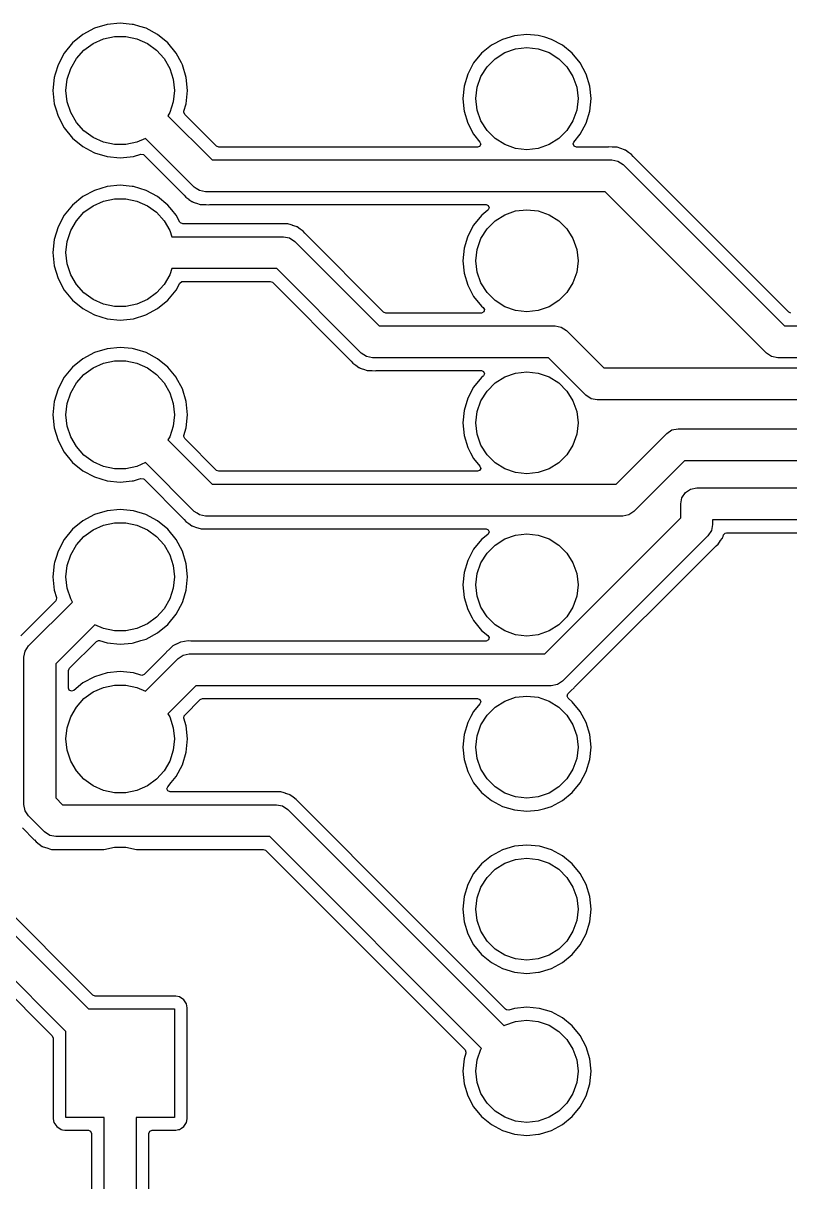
# Model space of a CAD drawing. Extents: x -3.95 to 1.03, y -1.83 to 1.03.
# Drawn here: x -3.066 to -2.593, y -0.468 to 0.247 of the extents above; entities that cross this region are included whole.
import ezdxf

# ---------------------------------------------------------------- set-up
doc = ezdxf.new("R2010")
doc.units = 0
doc.header["$MEASUREMENT"] = 0
doc.layers.add('BLACK', color=7, linetype='CONTINUOUS')

msp = doc.modelspace()

# ---------------------------------------------------------------- linework, layer by layer
at = {"layer": 'BLACK', "linetype": 'CONTINUOUS'}
for p, q in [((-3.02161, 0.2434), (-3.0288, 0.23955)), ((-3.01382, 0.24576), (-3.02161, 0.2434)), ((-3.00571, 0.24656), (-3.01382, 0.24576)), ((-2.99833, 0.24583), (-3.00571, 0.24656)), ((-2.9976, 0.24576), (-2.99833, 0.24583)), ((-2.9937, 0.24458), (-2.9976, 0.24576)), ((-2.9898, 0.2434), (-2.9937, 0.24458)), ((-2.98262, 0.23955), (-2.9898, 0.2434)), ((-3.0288, 0.23955), (-3.03509, 0.23439)), ((-3.02244, 0.23398), (-3.01605, 0.23683)), ((-3.01605, 0.23683), (-3.00921, 0.23828)), ((-3.00921, 0.23828), (-3.00221, 0.23828)), ((-3.00221, 0.23828), (-2.99537, 0.23683)), ((-2.99537, 0.23683), (-2.98898, 0.23398)), ((-2.97632, 0.23439), (-2.98262, 0.23955)), ((-2.76987, 0.23657), (-2.77671, 0.23291)), ((-2.76245, 0.23882), (-2.76987, 0.23657)), ((-2.75472, 0.23958), (-2.76245, 0.23882)), ((-2.74776, 0.23889), (-2.75472, 0.23958)), ((-2.747, 0.23882), (-2.74776, 0.23889)), ((-2.74377, 0.23784), (-2.747, 0.23882)), ((-2.73958, 0.23657), (-2.74377, 0.23784)), ((-2.73273, 0.23291), (-2.73958, 0.23657)), ((-2.73958, 0.23657), (-2.73958, 0.23657)), ((-3.03509, 0.23439), (-3.04026, 0.22809)), ((-3.03278, 0.22467), (-3.0281, 0.22987)), ((-3.0281, 0.22987), (-3.02244, 0.23398)), ((-2.98898, 0.23398), (-2.98332, 0.22987)), ((-2.98332, 0.22987), (-2.97864, 0.22467)), ((-2.97115, 0.22809), (-2.97632, 0.23439)), ((-2.77671, 0.23291), (-2.78271, 0.22799)), ((-2.76839, 0.22838), (-2.76173, 0.23071)), ((-2.76173, 0.23071), (-2.75472, 0.2315)), ((-2.75472, 0.2315), (-2.74772, 0.23071)), ((-2.74772, 0.23071), (-2.74106, 0.22838)), ((-2.72674, 0.22799), (-2.73273, 0.23291)), ((-3.04026, 0.22809), (-3.0441, 0.2209)), ((-3.03628, 0.21861), (-3.03278, 0.22467)), ((-2.97864, 0.22467), (-2.97514, 0.21861)), ((-2.96789, 0.22199), (-2.97115, 0.22809)), ((-2.96731, 0.2209), (-2.96789, 0.22199)), ((-2.78763, 0.22199), (-2.79129, 0.21515)), ((-2.78271, 0.22799), (-2.78763, 0.22199)), ((-2.77935, 0.21964), (-2.77436, 0.22462)), ((-2.77436, 0.22462), (-2.76839, 0.22838)), ((-2.74106, 0.22838), (-2.73509, 0.22462)), ((-2.73509, 0.22462), (-2.7301, 0.21964)), ((-2.72181, 0.22199), (-2.72674, 0.22799)), ((-2.71816, 0.21515), (-2.72181, 0.22199)), ((-3.04585, 0.21515), (-3.04647, 0.21311)), ((-3.0441, 0.2209), (-3.04585, 0.21515)), ((-3.03844, 0.21196), (-3.03628, 0.21861)), ((-2.97514, 0.21861), (-2.97298, 0.21196)), ((-2.96495, 0.21311), (-2.96731, 0.2209)), ((-2.79129, 0.21515), (-2.79354, 0.20772)), ((-2.7831, 0.21367), (-2.77935, 0.21964)), ((-2.7301, 0.21964), (-2.72635, 0.21367)), ((-2.7159, 0.20772), (-2.71816, 0.21515)), ((-3.04647, 0.21311), (-3.04727, 0.205)), ((-3.03917, 0.205), (-3.03844, 0.21196)), ((-2.97298, 0.21196), (-2.97224, 0.205)), ((-2.96415, 0.205), (-2.96495, 0.21311)), ((-2.79354, 0.20772), (-2.7943, 0.2)), ((-2.78543, 0.20701), (-2.7831, 0.21367)), ((-2.72635, 0.21367), (-2.72402, 0.20701)), ((-2.71514, 0.2), (-2.7159, 0.20772)), ((-3.04727, 0.205), (-3.04647, 0.19689)), ((-3.03844, 0.19804), (-3.03917, 0.205)), ((-2.97224, 0.205), (-2.97298, 0.19804)), ((-2.96495, 0.19689), (-2.96415, 0.205)), ((-2.78622, 0.2), (-2.78543, 0.20701)), ((-2.72402, 0.20701), (-2.72323, 0.2)), ((-3.04647, 0.19689), (-3.04548, 0.19362)), ((-3.04548, 0.19362), (-3.0441, 0.1891)), ((-3.03628, 0.19139), (-3.03844, 0.19804)), ((-2.97298, 0.19804), (-2.97514, 0.19139)), ((-2.96637, 0.19219), (-2.96495, 0.19689)), ((-2.7943, 0.2), (-2.79368, 0.19366)), ((-2.79368, 0.19366), (-2.79354, 0.19228)), ((-2.78543, 0.19299), (-2.78622, 0.2)), ((-2.7831, 0.18633), (-2.78543, 0.19299)), ((-2.72402, 0.19299), (-2.72635, 0.18633)), ((-2.72323, 0.2), (-2.72402, 0.19299)), ((-2.7159, 0.19228), (-2.71514, 0.2)), ((-3.0441, 0.1891), (-3.04026, 0.18191)), ((-3.03278, 0.18533), (-3.03628, 0.19139)), ((-2.97514, 0.19139), (-2.97625, 0.18946)), ((-2.97625, 0.18946), (-2.94899, 0.1622)), ((-2.96646, 0.19163), (-2.96637, 0.19219)), ((-2.96589, 0.19027), (-2.96646, 0.19163)), ((-2.94629, 0.17066), (-2.96589, 0.19027)), ((-2.79354, 0.19228), (-2.79129, 0.18485)), ((-2.77935, 0.18036), (-2.7831, 0.18633)), ((-2.72635, 0.18633), (-2.7301, 0.18036)), ((-2.71816, 0.18485), (-2.7159, 0.19228)), ((-3.04026, 0.18191), (-3.03509, 0.17561)), ((-3.0281, 0.18013), (-3.03278, 0.18533)), ((-3.02244, 0.17602), (-3.0281, 0.18013)), ((-2.79129, 0.18485), (-2.78763, 0.17801)), ((-2.77436, 0.17538), (-2.77935, 0.18036)), ((-2.7301, 0.18036), (-2.73509, 0.17538)), ((-2.72181, 0.17801), (-2.71816, 0.18485)), ((-3.03509, 0.17561), (-3.0288, 0.17045)), ((-3.01605, 0.17317), (-3.02244, 0.17602)), ((-3.00921, 0.17172), (-3.01605, 0.17317)), ((-3.00221, 0.17172), (-3.00921, 0.17172)), ((-2.99537, 0.17317), (-3.00221, 0.17172)), ((-2.99013, 0.1755), (-2.99537, 0.17317)), ((-2.96003, 0.1454), (-2.99013, 0.1755)), ((-2.78763, 0.17801), (-2.78373, 0.17325)), ((-2.7833, 0.17184), (-2.784, 0.17054)), ((-2.78373, 0.17325), (-2.7833, 0.17184)), ((-2.76839, 0.17162), (-2.77436, 0.17538)), ((-2.76173, 0.16929), (-2.76839, 0.17162)), ((-2.74106, 0.17162), (-2.74772, 0.16929)), ((-2.73509, 0.17538), (-2.74106, 0.17162)), ((-2.72616, 0.17203), (-2.72572, 0.17325)), ((-2.72559, 0.17066), (-2.72616, 0.17203)), ((-2.72572, 0.17325), (-2.72181, 0.17801)), ((-3.0288, 0.17045), (-3.02203, 0.16683)), ((-3.02203, 0.16683), (-3.02161, 0.16661)), ((-3.02161, 0.16661), (-3.01382, 0.16424)), ((-2.9976, 0.16424), (-2.9929, 0.16567)), ((-2.9929, 0.16567), (-2.99143, 0.16552)), ((-2.99143, 0.16552), (-2.99098, 0.16518)), ((-2.99098, 0.16518), (-2.96639, 0.1406)), ((-2.94493, 0.1701), (-2.94629, 0.17066)), ((-2.78522, 0.1701), (-2.94493, 0.1701)), ((-2.784, 0.17054), (-2.78522, 0.1701)), ((-2.75472, 0.1685), (-2.76173, 0.16929)), ((-2.74772, 0.16929), (-2.75472, 0.1685)), ((-2.72423, 0.1701), (-2.72559, 0.17066)), ((-2.70495, 0.1701), (-2.72423, 0.1701)), ((-2.70445, 0.17016), (-2.70495, 0.1701)), ((-2.70437, 0.17019), (-2.70445, 0.17016)), ((-2.70207, 0.1701), (-2.70437, 0.17019)), ((-2.70199, 0.1701), (-2.70207, 0.1701)), ((-2.69969, 0.1701), (-2.70199, 0.1701)), ((-2.69961, 0.17007), (-2.69969, 0.1701)), ((-2.69969, 0.1701), (-2.69969, 0.1701)), ((-2.69911, 0.16999), (-2.69961, 0.17007)), ((-2.69903, 0.16999), (-2.69911, 0.16999)), ((-2.69685, 0.16922), (-2.69903, 0.16999)), ((-2.69903, 0.16999), (-2.69903, 0.16999)), ((-2.69678, 0.1692), (-2.69685, 0.16922)), ((-2.69458, 0.16852), (-2.69678, 0.1692)), ((-2.69451, 0.16848), (-2.69458, 0.16852)), ((-2.69406, 0.16825), (-2.69451, 0.16848)), ((-2.69398, 0.16822), (-2.69406, 0.16825)), ((-2.69213, 0.16685), (-2.69398, 0.16822)), ((-2.69207, 0.16681), (-2.69213, 0.16685)), ((-2.69088, 0.166), (-2.69207, 0.16681)), ((-2.69018, 0.16552), (-2.69088, 0.166)), ((-2.69016, 0.16551), (-2.69018, 0.16552)), ((-2.68918, 0.16428), (-2.69016, 0.16551)), ((-3.01382, 0.16424), (-3.00571, 0.16344)), ((-3.00571, 0.16344), (-2.9976, 0.16424)), ((-2.94899, 0.1622), (-2.70236, 0.1622)), ((-2.70236, 0.1622), (-2.6986, 0.16146)), ((-2.6986, 0.16146), (-2.6954, 0.15932)), ((-2.6954, 0.15932), (-2.59592, 0.05984)), ((-2.68904, 0.16412), (-2.68918, 0.16428)), ((-2.62492, 0.1), (-2.68904, 0.16412)), ((-3.02161, 0.14339), (-3.0288, 0.13956)), ((-3.01382, 0.14576), (-3.02161, 0.14339)), ((-3.00571, 0.14656), (-3.01382, 0.14576)), ((-2.99833, 0.14583), (-3.00571, 0.14656)), ((-2.9976, 0.14576), (-2.99833, 0.14583)), ((-2.9937, 0.14458), (-2.9976, 0.14576)), ((-2.9898, 0.14339), (-2.9937, 0.14458)), ((-2.98262, 0.13956), (-2.9898, 0.14339)), ((-2.9588, 0.14458), (-2.96003, 0.1454)), ((-2.96003, 0.1454), (-2.96003, 0.1454)), ((-2.95684, 0.14327), (-2.9588, 0.14458)), ((-2.95307, 0.14252), (-2.95684, 0.14327)), ((-3.0288, 0.13956), (-3.03509, 0.13439)), ((-3.02244, 0.13398), (-3.01605, 0.13683)), ((-3.01605, 0.13683), (-3.00921, 0.13828)), ((-3.00921, 0.13828), (-3.00221, 0.13828)), ((-3.00221, 0.13828), (-2.99537, 0.13683)), ((-2.99537, 0.13683), (-2.98898, 0.13398)), ((-2.97632, 0.13439), (-2.98262, 0.13956)), ((-2.96639, 0.1406), (-2.96625, 0.14044)), ((-2.96625, 0.14044), (-2.96527, 0.13921)), ((-2.96527, 0.13921), (-2.96336, 0.13791)), ((-2.96336, 0.13791), (-2.96331, 0.13787)), ((-2.96331, 0.13787), (-2.96145, 0.1365)), ((-2.96145, 0.1365), (-2.96137, 0.13648)), ((-2.96137, 0.13648), (-2.96092, 0.13625)), ((-2.96092, 0.13625), (-2.96085, 0.1362)), ((-2.96085, 0.1362), (-2.95865, 0.13552)), ((-2.70644, 0.14252), (-2.95307, 0.14252)), ((-2.95307, 0.14252), (-2.95307, 0.14252)), ((-2.60696, 0.04304), (-2.70644, 0.14252)), ((-3.03509, 0.13439), (-3.04026, 0.12809)), ((-3.03278, 0.12467), (-3.0281, 0.12987)), ((-3.0281, 0.12987), (-3.02244, 0.13398)), ((-2.98898, 0.13398), (-2.98332, 0.12987)), ((-2.98332, 0.12987), (-2.97864, 0.12467)), ((-2.97382, 0.13133), (-2.97632, 0.13439)), ((-2.97115, 0.12809), (-2.97382, 0.13133)), ((-2.95865, 0.13552), (-2.95858, 0.1355)), ((-2.95858, 0.1355), (-2.95641, 0.13474)), ((-2.95641, 0.13474), (-2.95632, 0.13473)), ((-2.95632, 0.13473), (-2.95582, 0.13465)), ((-2.95582, 0.13465), (-2.95574, 0.13463)), ((-2.95574, 0.13463), (-2.95574, 0.13463)), ((-2.95574, 0.13463), (-2.95344, 0.13463)), ((-2.95344, 0.13463), (-2.95337, 0.13462)), ((-2.95337, 0.13462), (-2.95264, 0.1346)), ((-2.95264, 0.1346), (-2.95106, 0.13454)), ((-2.95106, 0.13454), (-2.95098, 0.13456)), ((-2.95106, 0.13454), (-2.95106, 0.13454)), ((-2.95098, 0.13456), (-2.95048, 0.13463)), ((-2.95048, 0.13463), (-2.78001, 0.13463)), ((-2.77879, 0.13121), (-2.78259, 0.12809)), ((-2.78001, 0.13463), (-2.77865, 0.13406)), ((-2.77865, 0.13133), (-2.77879, 0.13121)), ((-2.77865, 0.13406), (-2.77809, 0.1327)), ((-2.77809, 0.1327), (-2.77865, 0.13133)), ((-2.76839, 0.12838), (-2.76173, 0.13071)), ((-2.76173, 0.13071), (-2.75472, 0.1315)), ((-2.75472, 0.1315), (-2.74772, 0.13071)), ((-2.74772, 0.13071), (-2.74106, 0.12838)), ((-3.04026, 0.12809), (-3.0441, 0.1209)), ((-3.03628, 0.11861), (-3.03278, 0.12467)), ((-2.97864, 0.12467), (-2.97514, 0.11861)), ((-2.96884, 0.12376), (-2.97115, 0.12809)), ((-2.9685, 0.1233), (-2.96884, 0.12376)), ((-2.96714, 0.12274), (-2.9685, 0.1233)), ((-2.90759, 0.12274), (-2.96714, 0.12274)), ((-2.90709, 0.1228), (-2.90759, 0.12274)), ((-2.90701, 0.12282), (-2.90709, 0.1228)), ((-2.9047, 0.12274), (-2.90701, 0.12282)), ((-2.90463, 0.12274), (-2.9047, 0.12274)), ((-2.90233, 0.12274), (-2.90463, 0.12274)), ((-2.90225, 0.12271), (-2.90233, 0.12274)), ((-2.90233, 0.12274), (-2.90233, 0.12274)), ((-2.90175, 0.12263), (-2.90225, 0.12271)), ((-2.90167, 0.12262), (-2.90175, 0.12263)), ((-2.89949, 0.12186), (-2.90167, 0.12262)), ((-2.90167, 0.12262), (-2.90167, 0.12262)), ((-2.89942, 0.12184), (-2.89949, 0.12186)), ((-2.89722, 0.12116), (-2.89942, 0.12184)), ((-2.78763, 0.12199), (-2.79129, 0.11515)), ((-2.78271, 0.12799), (-2.78763, 0.12199)), ((-2.78259, 0.12809), (-2.78271, 0.12799)), ((-2.77935, 0.11964), (-2.77436, 0.12462)), ((-2.77436, 0.12462), (-2.76839, 0.12838)), ((-2.74106, 0.12838), (-2.73509, 0.12462)), ((-2.73509, 0.12462), (-2.7301, 0.11964)), ((-3.0441, 0.1209), (-3.04647, 0.11311)), ((-3.03844, 0.11196), (-3.03628, 0.11861)), ((-2.97514, 0.11861), (-2.97391, 0.11484)), ((-2.97391, 0.11484), (-2.905, 0.11484)), ((-2.905, 0.11484), (-2.90123, 0.11409)), ((-2.89715, 0.12111), (-2.89722, 0.12116)), ((-2.8967, 0.12089), (-2.89715, 0.12111)), ((-2.89662, 0.12086), (-2.8967, 0.12089)), ((-2.89476, 0.11949), (-2.89662, 0.12086)), ((-2.89471, 0.11945), (-2.89476, 0.11949)), ((-2.8928, 0.11815), (-2.89471, 0.11945)), ((-2.89182, 0.11692), (-2.8928, 0.11815)), ((-2.89168, 0.11676), (-2.89182, 0.11692)), ((-2.84322, 0.0683), (-2.89168, 0.11676)), ((-2.79149, 0.1145), (-2.79354, 0.10772)), ((-2.79129, 0.11515), (-2.79149, 0.1145)), ((-2.7831, 0.11367), (-2.77935, 0.11964)), ((-2.7301, 0.11964), (-2.72635, 0.11367)), ((-3.04647, 0.11311), (-3.04727, 0.105)), ((-3.03917, 0.105), (-3.03844, 0.11196)), ((-2.90123, 0.11409), (-2.89804, 0.11196)), ((-2.89804, 0.11196), (-2.84592, 0.05984)), ((-2.79354, 0.10772), (-2.7943, 0.1)), ((-2.78543, 0.10701), (-2.7831, 0.11367)), ((-2.72635, 0.11367), (-2.72402, 0.10701)), ((-3.04727, 0.105), (-3.04647, 0.09689)), ((-3.03844, 0.09804), (-3.03917, 0.105)), ((-2.78622, 0.1), (-2.78543, 0.10701)), ((-2.72402, 0.10701), (-2.72323, 0.1)), ((-3.04647, 0.09689), (-3.0441, 0.0891)), ((-3.03628, 0.09139), (-3.03844, 0.09804)), ((-2.97391, 0.09516), (-2.97514, 0.09139)), ((-2.90908, 0.09516), (-2.97391, 0.09516)), ((-2.85696, 0.04304), (-2.90908, 0.09516)), ((-2.7943, 0.1), (-2.79354, 0.09228)), ((-2.78543, 0.09299), (-2.78622, 0.1)), ((-2.7831, 0.08633), (-2.78543, 0.09299)), ((-2.72402, 0.09299), (-2.72635, 0.08633)), ((-2.72323, 0.1), (-2.72402, 0.09299)), ((-2.59322, 0.0683), (-2.62492, 0.1)), ((-3.0441, 0.0891), (-3.04026, 0.08191)), ((-3.03278, 0.08533), (-3.03628, 0.09139)), ((-2.97514, 0.09139), (-2.97864, 0.08533)), ((-2.97115, 0.08191), (-2.96884, 0.08624)), ((-2.96884, 0.08624), (-2.9677, 0.08718)), ((-2.9677, 0.08718), (-2.96714, 0.08726)), ((-2.96714, 0.08726), (-2.91315, 0.08726)), ((-2.91315, 0.08726), (-2.91178, 0.0867)), ((-2.91178, 0.0867), (-2.86332, 0.03824)), ((-2.79354, 0.09228), (-2.79129, 0.08485)), ((-2.77935, 0.08036), (-2.7831, 0.08633)), ((-2.72635, 0.08633), (-2.7301, 0.08036)), ((-3.04026, 0.08191), (-3.03509, 0.07561)), ((-3.0281, 0.08013), (-3.03278, 0.08533)), ((-3.02244, 0.07602), (-3.0281, 0.08013)), ((-2.98332, 0.08013), (-2.98898, 0.07602)), ((-2.97864, 0.08533), (-2.98332, 0.08013)), ((-2.97632, 0.07561), (-2.97115, 0.08191)), ((-2.79129, 0.08485), (-2.78763, 0.07801)), ((-2.77436, 0.07538), (-2.77935, 0.08036)), ((-2.7301, 0.08036), (-2.73509, 0.07538)), ((-3.03509, 0.07561), (-3.0288, 0.07045)), ((-3.01605, 0.07317), (-3.02244, 0.07602)), ((-3.00921, 0.07172), (-3.01605, 0.07317)), ((-3.00221, 0.07172), (-3.00921, 0.07172)), ((-2.99537, 0.07317), (-3.00221, 0.07172)), ((-2.98898, 0.07602), (-2.99537, 0.07317)), ((-2.98262, 0.07045), (-2.97632, 0.07561)), ((-2.78763, 0.07801), (-2.78271, 0.07201)), ((-2.78271, 0.07201), (-2.78167, 0.07116)), ((-2.76839, 0.07162), (-2.77436, 0.07538)), ((-2.76173, 0.06929), (-2.76839, 0.07162)), ((-2.74106, 0.07162), (-2.74772, 0.06929)), ((-2.73509, 0.07538), (-2.74106, 0.07162)), ((-3.0288, 0.07045), (-3.02209, 0.06686)), ((-3.02209, 0.06686), (-3.02161, 0.0666)), ((-3.02161, 0.0666), (-3.01382, 0.06424)), ((-2.9976, 0.06424), (-2.98981, 0.0666)), ((-2.98981, 0.0666), (-2.98262, 0.07045)), ((-2.84185, 0.06774), (-2.84322, 0.0683)), ((-2.78289, 0.06774), (-2.84185, 0.06774)), ((-2.7827, 0.06775), (-2.78289, 0.06774)), ((-2.7814, 0.06844), (-2.7827, 0.06775)), ((-2.78167, 0.07116), (-2.78097, 0.06985)), ((-2.78097, 0.06985), (-2.7814, 0.06844)), ((-2.75472, 0.0685), (-2.76173, 0.06929)), ((-2.74772, 0.06929), (-2.75472, 0.0685)), ((-2.59185, 0.06774), (-2.59322, 0.0683)), ((-3.01382, 0.06424), (-3.00571, 0.06344)), ((-3.00571, 0.06344), (-2.9976, 0.06424)), ((-2.84592, 0.05984), (-2.73735, 0.05984)), ((-2.73735, 0.05984), (-2.73359, 0.05909)), ((-2.73359, 0.05909), (-2.73039, 0.05696)), ((-2.59592, 0.05984), (-2.20472, 0.05984)), ((-2.73039, 0.05696), (-2.70729, 0.03386)), ((-3.02161, 0.0434), (-3.0288, 0.03955)), ((-3.01382, 0.04576), (-3.02161, 0.0434)), ((-3.00571, 0.04656), (-3.01382, 0.04576)), ((-2.99833, 0.04583), (-3.00571, 0.04656)), ((-2.9976, 0.04576), (-2.99833, 0.04583)), ((-2.99525, 0.04505), (-2.9976, 0.04576)), ((-2.9898, 0.0434), (-2.99525, 0.04505)), ((-2.98262, 0.03955), (-2.9898, 0.0434)), ((-2.85377, 0.04091), (-2.85696, 0.04304)), ((-2.85696, 0.04304), (-2.85696, 0.04304)), ((-2.60377, 0.04091), (-2.60696, 0.04304)), ((-2.60696, 0.04304), (-2.60696, 0.04304)), ((-3.0288, 0.03955), (-3.03509, 0.03439)), ((-3.02244, 0.03398), (-3.01605, 0.03683)), ((-3.01605, 0.03683), (-3.00921, 0.03828)), ((-3.00921, 0.03828), (-3.00221, 0.03828)), ((-3.00221, 0.03828), (-2.99537, 0.03683)), ((-2.99537, 0.03683), (-2.98898, 0.03398)), ((-2.97632, 0.03439), (-2.98262, 0.03955)), ((-2.86332, 0.03824), (-2.86318, 0.03808)), ((-2.86318, 0.03808), (-2.8622, 0.03685)), ((-2.8622, 0.03685), (-2.86029, 0.03555)), ((-2.85, 0.04016), (-2.85377, 0.04091)), ((-2.74143, 0.04016), (-2.85, 0.04016)), ((-2.71833, 0.01706), (-2.74143, 0.04016)), ((-2.6, 0.04016), (-2.60377, 0.04091)), ((-2.2088, 0.04016), (-2.6, 0.04016)), ((-3.03509, 0.03439), (-3.04026, 0.02809)), ((-3.03278, 0.02467), (-3.0281, 0.02987)), ((-3.0281, 0.02987), (-3.02244, 0.03398)), ((-2.98898, 0.03398), (-2.98332, 0.02987)), ((-2.98332, 0.02987), (-2.97864, 0.02467)), ((-2.97115, 0.02809), (-2.97632, 0.03439)), ((-2.86029, 0.03555), (-2.86024, 0.03551)), ((-2.86024, 0.03551), (-2.85838, 0.03414)), ((-2.85838, 0.03414), (-2.8583, 0.03411)), ((-2.8583, 0.03411), (-2.85785, 0.03389)), ((-2.85785, 0.03389), (-2.85778, 0.03384)), ((-2.85778, 0.03384), (-2.85558, 0.03316)), ((-2.85558, 0.03316), (-2.85551, 0.03314)), ((-2.85551, 0.03314), (-2.85333, 0.03238)), ((-2.85333, 0.03238), (-2.85325, 0.03237)), ((-2.85325, 0.03237), (-2.85275, 0.03229)), ((-2.85275, 0.03229), (-2.85267, 0.03226)), ((-2.85267, 0.03226), (-2.85267, 0.03226)), ((-2.85267, 0.03226), (-2.85037, 0.03226)), ((-2.85037, 0.03226), (-2.8503, 0.03226)), ((-2.8503, 0.03226), (-2.84799, 0.03218)), ((-2.84799, 0.03218), (-2.84791, 0.0322)), ((-2.84791, 0.0322), (-2.84741, 0.03226)), ((-2.84741, 0.03226), (-2.78289, 0.03226)), ((-2.78289, 0.03226), (-2.78153, 0.0317)), ((-2.78167, 0.02884), (-2.78259, 0.02809)), ((-2.78153, 0.02897), (-2.78167, 0.02884)), ((-2.78153, 0.0317), (-2.78096, 0.03033)), ((-2.78096, 0.03033), (-2.78153, 0.02897)), ((-2.76839, 0.02838), (-2.76173, 0.03071)), ((-2.76173, 0.03071), (-2.75472, 0.0315)), ((-2.75472, 0.0315), (-2.74772, 0.03071)), ((-2.74772, 0.03071), (-2.74106, 0.02838)), ((-2.70729, 0.03386), (-2.275, 0.03386)), ((-3.04026, 0.02809), (-3.0441, 0.0209)), ((-3.03628, 0.01861), (-3.03278, 0.02467)), ((-2.97864, 0.02467), (-2.97514, 0.01861)), ((-2.9711, 0.02799), (-2.97115, 0.02809)), ((-2.96731, 0.0209), (-2.9711, 0.02799)), ((-2.78763, 0.02199), (-2.79129, 0.01515)), ((-2.78271, 0.02799), (-2.78763, 0.02199)), ((-2.78259, 0.02809), (-2.78271, 0.02799)), ((-2.77935, 0.01964), (-2.77436, 0.02462)), ((-2.77436, 0.02462), (-2.76839, 0.02838)), ((-2.74106, 0.02838), (-2.73509, 0.02462)), ((-2.73509, 0.02462), (-2.7301, 0.01964)), ((-3.0441, 0.0209), (-3.04647, 0.01311)), ((-3.03844, 0.01196), (-3.03628, 0.01861)), ((-2.97514, 0.01861), (-2.97298, 0.01196)), ((-2.96495, 0.01311), (-2.96731, 0.0209)), ((-2.79129, 0.01515), (-2.79354, 0.00772)), ((-2.7831, 0.01367), (-2.77935, 0.01964)), ((-2.7301, 0.01964), (-2.72635, 0.01367)), ((-2.71514, 0.01492), (-2.71833, 0.01706)), ((-2.71137, 0.01417), (-2.71514, 0.01492)), ((-3.04647, 0.01311), (-3.04727, 0.005)), ((-3.03917, 0.005), (-3.03844, 0.01196)), ((-2.97298, 0.01196), (-2.97224, 0.005)), ((-2.96415, 0.005), (-2.96495, 0.01311)), ((-2.79354, 0.00772), (-2.7943, 0)), ((-2.78543, 0.00701), (-2.7831, 0.01367)), ((-2.72635, 0.01367), (-2.72402, 0.00701)), ((-2.27908, 0.01417), (-2.71137, 0.01417)), ((-3.04727, 0.005), (-3.04647, -0.00311)), ((-3.03844, -0.00196), (-3.03917, 0.005)), ((-2.97224, 0.005), (-2.97298, -0.00196)), ((-2.96495, -0.00311), (-2.96415, 0.005)), ((-2.7943, 0), (-2.79354, -0.00772)), ((-2.78622, 0), (-2.78543, 0.00701)), ((-2.78543, -0.00701), (-2.78622, 0)), ((-2.72402, 0.00701), (-2.72323, 0)), ((-2.72323, 0), (-2.72402, -0.00701)), ((-3.04647, -0.00311), (-3.0441, -0.0109)), ((-3.03628, -0.00861), (-3.03844, -0.00196)), ((-2.97298, -0.00196), (-2.97514, -0.00861)), ((-2.96637, -0.00781), (-2.96495, -0.00311)), ((-2.7831, -0.01367), (-2.78543, -0.00701)), ((-2.72402, -0.00701), (-2.72635, -0.01367)), ((-2.69975, -0.0378), (-2.66848, -0.00652)), ((-2.66848, -0.00652), (-2.66528, -0.00439)), ((-2.66528, -0.00439), (-2.66152, -0.00364)), ((-2.66152, -0.00364), (-2.34124, -0.00364)), ((-3.0441, -0.0109), (-3.04026, -0.01809)), ((-3.03278, -0.01467), (-3.03628, -0.00861)), ((-2.97514, -0.00861), (-2.97625, -0.01054)), ((-2.97625, -0.01054), (-2.94899, -0.0378)), ((-2.96646, -0.00837), (-2.96637, -0.00781)), ((-2.96589, -0.00973), (-2.96646, -0.00837)), ((-2.94629, -0.02934), (-2.96589, -0.00973)), ((-2.79354, -0.00772), (-2.79129, -0.01515)), ((-2.77935, -0.01964), (-2.7831, -0.01367)), ((-2.72635, -0.01367), (-2.7301, -0.01964)), ((-3.04026, -0.01809), (-3.03509, -0.02439)), ((-3.0281, -0.01987), (-3.03278, -0.01467)), ((-3.02244, -0.02398), (-3.0281, -0.01987)), ((-2.79129, -0.01515), (-2.78951, -0.01848)), ((-2.78951, -0.01848), (-2.78763, -0.02199)), ((-2.77436, -0.02462), (-2.77935, -0.01964)), ((-2.7301, -0.01964), (-2.73509, -0.02462)), ((-3.03509, -0.02439), (-3.0288, -0.02955)), ((-3.01605, -0.02683), (-3.02244, -0.02398)), ((-3.00921, -0.02828), (-3.01605, -0.02683)), ((-3.00221, -0.02828), (-3.00921, -0.02828)), ((-2.99537, -0.02683), (-3.00221, -0.02828)), ((-2.99013, -0.0245), (-2.99537, -0.02683)), ((-2.96003, -0.0546), (-2.99013, -0.0245)), ((-2.78763, -0.02199), (-2.78373, -0.02675)), ((-2.7833, -0.02816), (-2.784, -0.02946)), ((-2.78373, -0.02675), (-2.7833, -0.02816)), ((-2.76839, -0.02838), (-2.77436, -0.02462)), ((-2.76173, -0.03071), (-2.76839, -0.02838)), ((-2.74106, -0.02838), (-2.74772, -0.03071)), ((-2.73509, -0.02462), (-2.74106, -0.02838)), ((-2.65744, -0.02333), (-2.68871, -0.0546)), ((-2.34532, -0.02333), (-2.65744, -0.02333)), ((-3.0288, -0.02955), (-3.02161, -0.0334)), ((-3.02161, -0.0334), (-3.01382, -0.03576)), ((-2.9976, -0.03576), (-2.99449, -0.03482)), ((-2.99449, -0.03482), (-2.9929, -0.03433)), ((-2.9929, -0.03433), (-2.99143, -0.03448)), ((-2.99143, -0.03448), (-2.99098, -0.03482)), ((-2.99098, -0.03482), (-2.96639, -0.0594)), ((-2.94493, -0.0299), (-2.94629, -0.02934)), ((-2.78522, -0.0299), (-2.94493, -0.0299)), ((-2.784, -0.02946), (-2.78522, -0.0299)), ((-2.75472, -0.0315), (-2.76173, -0.03071)), ((-2.74772, -0.03071), (-2.75472, -0.0315)), ((-3.01382, -0.03576), (-3.00571, -0.03656)), ((-3.00571, -0.03656), (-2.99833, -0.03583)), ((-2.99833, -0.03583), (-2.9976, -0.03576)), ((-2.94899, -0.0378), (-2.69975, -0.0378)), ((-2.65696, -0.04304), (-2.65377, -0.04091)), ((-2.65377, -0.04091), (-2.65, -0.04016)), ((-2.65, -0.04016), (-2.35, -0.04016)), ((-2.65984, -0.05), (-2.65909, -0.04623)), ((-2.65984, -0.05857), (-2.65984, -0.05)), ((-2.65909, -0.04623), (-2.65696, -0.04304)), ((-3.02161, -0.05661), (-3.0288, -0.06045)), ((-3.01382, -0.05424), (-3.02161, -0.05661)), ((-3.02161, -0.05661), (-3.02161, -0.05661)), ((-3.02161, -0.05661), (-3.02161, -0.05661)), ((-3.00571, -0.05344), (-3.01382, -0.05424)), ((-2.9976, -0.05424), (-3.00571, -0.05344)), ((-2.98981, -0.05661), (-2.9976, -0.05424)), ((-2.98262, -0.06045), (-2.98981, -0.05661)), ((-2.95829, -0.05576), (-2.96003, -0.0546)), ((-2.96003, -0.0546), (-2.96003, -0.0546)), ((-2.95684, -0.05673), (-2.95829, -0.05576)), ((-2.95307, -0.05748), (-2.95684, -0.05673)), ((-2.6919, -0.05673), (-2.69567, -0.05748)), ((-2.68871, -0.0546), (-2.6919, -0.05673)), ((-3.0288, -0.06045), (-3.03509, -0.06561)), ((-3.02244, -0.06602), (-3.01605, -0.06317)), ((-3.01605, -0.06317), (-3.00921, -0.06172)), ((-3.00921, -0.06172), (-3.00221, -0.06172)), ((-3.00221, -0.06172), (-2.99537, -0.06317)), ((-2.99537, -0.06317), (-2.98898, -0.06602)), ((-2.97632, -0.06561), (-2.98262, -0.06045)), ((-2.96639, -0.0594), (-2.96625, -0.05956)), ((-2.96625, -0.05956), (-2.96527, -0.06079)), ((-2.96527, -0.06079), (-2.96336, -0.06209)), ((-2.96336, -0.06209), (-2.96331, -0.06213)), ((-2.96331, -0.06213), (-2.96145, -0.0635)), ((-2.96145, -0.0635), (-2.96137, -0.06352)), ((-2.96137, -0.06352), (-2.96092, -0.06375)), ((-2.96092, -0.06375), (-2.96085, -0.0638)), ((-2.96085, -0.0638), (-2.95865, -0.06448)), ((-2.69567, -0.05748), (-2.95307, -0.05748)), ((-2.95307, -0.05748), (-2.95307, -0.05748)), ((-2.74379, -0.14252), (-2.65984, -0.05857)), ((-2.64016, -0.06265), (-2.64091, -0.06641)), ((-2.35408, -0.05984), (-2.64016, -0.05984)), ((-2.64016, -0.05984), (-2.64016, -0.06265)), ((-3.03509, -0.06561), (-3.04026, -0.07191)), ((-3.03278, -0.07533), (-3.0281, -0.07013)), ((-3.0281, -0.07013), (-3.02244, -0.06602)), ((-2.98898, -0.06602), (-2.98332, -0.07013)), ((-2.98332, -0.07013), (-2.97864, -0.07533)), ((-2.97115, -0.07191), (-2.97632, -0.06561)), ((-2.95865, -0.06448), (-2.95858, -0.0645)), ((-2.95858, -0.0645), (-2.95641, -0.06526)), ((-2.95641, -0.06526), (-2.95632, -0.06526)), ((-2.95632, -0.06526), (-2.95582, -0.06535)), ((-2.95582, -0.06535), (-2.95574, -0.06537)), ((-2.95574, -0.06537), (-2.95344, -0.06537)), ((-2.95344, -0.06537), (-2.95337, -0.06538)), ((-2.95337, -0.06538), (-2.95106, -0.06546)), ((-2.95106, -0.06546), (-2.95098, -0.06544)), ((-2.95098, -0.06544), (-2.95048, -0.06537)), ((-2.95048, -0.06537), (-2.78001, -0.06537)), ((-2.77879, -0.06879), (-2.78271, -0.07201)), ((-2.78001, -0.06537), (-2.77865, -0.06594)), ((-2.77865, -0.06867), (-2.77879, -0.06879)), ((-2.77865, -0.06594), (-2.77809, -0.0673)), ((-2.77809, -0.0673), (-2.77865, -0.06867)), ((-2.76839, -0.07162), (-2.76173, -0.06929)), ((-2.76173, -0.06929), (-2.75472, -0.0685)), ((-2.75472, -0.0685), (-2.74772, -0.06929)), ((-2.74772, -0.06929), (-2.74106, -0.07162)), ((-2.64304, -0.06961), (-2.73276, -0.15932)), ((-2.64091, -0.06641), (-2.64304, -0.06961)), ((-2.64304, -0.06961), (-2.64304, -0.06961)), ((-2.63551, -0.07288), (-2.63414, -0.07103)), ((-2.63414, -0.07103), (-2.63411, -0.07095)), ((-2.63411, -0.07095), (-2.63389, -0.0705)), ((-2.63389, -0.0705), (-2.63384, -0.07043)), ((-2.63384, -0.07043), (-2.63375, -0.07015)), ((-2.63375, -0.07015), (-2.63343, -0.0691)), ((-2.63343, -0.0691), (-2.63249, -0.06796)), ((-2.63249, -0.06796), (-2.63159, -0.06774)), ((-2.63159, -0.06774), (-2.35815, -0.06774)), ((-3.04026, -0.07191), (-3.0441, -0.0791)), ((-3.03628, -0.08139), (-3.03278, -0.07533)), ((-2.97864, -0.07533), (-2.97514, -0.08139)), ((-2.96731, -0.0791), (-2.97115, -0.07191)), ((-2.78763, -0.07801), (-2.79129, -0.08485)), ((-2.78271, -0.07201), (-2.78763, -0.07801)), ((-2.78763, -0.07801), (-2.78763, -0.07801)), ((-2.77935, -0.08036), (-2.77436, -0.07538)), ((-2.77436, -0.07538), (-2.76839, -0.07162)), ((-2.74106, -0.07162), (-2.73509, -0.07538)), ((-2.73509, -0.07538), (-2.7301, -0.08036)), ((-2.72534, -0.16307), (-2.63824, -0.07597)), ((-2.63824, -0.07597), (-2.63808, -0.07582)), ((-2.63808, -0.07582), (-2.63685, -0.07485)), ((-2.63685, -0.07485), (-2.63555, -0.07294)), ((-2.63685, -0.07485), (-2.63685, -0.07485)), ((-2.63555, -0.07294), (-2.63551, -0.07288)), ((-3.04529, -0.08299), (-3.04621, -0.08605)), ((-3.0441, -0.0791), (-3.04529, -0.08299)), ((-3.03844, -0.08804), (-3.03628, -0.08139)), ((-2.97514, -0.08139), (-2.97298, -0.08804)), ((-2.96495, -0.08689), (-2.96731, -0.0791)), ((-2.79129, -0.08485), (-2.79354, -0.09228)), ((-2.7831, -0.08633), (-2.77935, -0.08036)), ((-2.7301, -0.08036), (-2.72635, -0.08633)), ((-3.04647, -0.08689), (-3.04727, -0.095)), ((-3.04621, -0.08605), (-3.04647, -0.08689)), ((-3.03917, -0.095), (-3.03844, -0.08804)), ((-2.97298, -0.08804), (-2.97224, -0.095)), ((-2.96415, -0.095), (-2.96495, -0.08689)), ((-2.79354, -0.09228), (-2.7943, -0.1)), ((-2.78543, -0.09299), (-2.7831, -0.08633)), ((-2.72635, -0.08633), (-2.72402, -0.09299)), ((-3.04727, -0.095), (-3.04647, -0.10311)), ((-3.03844, -0.10196), (-3.03917, -0.095)), ((-2.97224, -0.095), (-2.97298, -0.10196)), ((-2.96495, -0.10311), (-2.96415, -0.095)), ((-2.7943, -0.1), (-2.79354, -0.10772)), ((-2.78622, -0.1), (-2.78543, -0.09299)), ((-2.78543, -0.10701), (-2.78622, -0.1)), ((-2.72402, -0.09299), (-2.72323, -0.1)), ((-2.72323, -0.1), (-2.72402, -0.10701)), ((-3.04647, -0.10311), (-3.04504, -0.10781)), ((-3.03628, -0.10861), (-3.03844, -0.10196)), ((-2.97298, -0.10196), (-2.97514, -0.10861)), ((-2.96713, -0.1103), (-2.96495, -0.10311)), ((-2.7831, -0.11367), (-2.78543, -0.10701)), ((-2.72402, -0.10701), (-2.72635, -0.11367)), ((-3.04552, -0.10973), (-3.06708, -0.13128)), ((-3.06227, -0.13765), (-3.03517, -0.11054)), ((-3.04519, -0.10928), (-3.04552, -0.10973)), ((-3.04504, -0.10781), (-3.04519, -0.10928)), ((-3.03517, -0.11054), (-3.03628, -0.10861)), ((-2.97514, -0.10861), (-2.97864, -0.11467)), ((-2.97115, -0.11809), (-2.96731, -0.1109)), ((-2.96731, -0.1109), (-2.96713, -0.1103)), ((-2.79354, -0.10772), (-2.79129, -0.11515)), ((-2.77935, -0.11964), (-2.7831, -0.11367)), ((-2.72635, -0.11367), (-2.7301, -0.11964)), ((-2.98332, -0.11987), (-2.98898, -0.12398)), ((-2.97864, -0.11467), (-2.98332, -0.11987)), ((-2.97632, -0.12439), (-2.97115, -0.11809)), ((-2.79129, -0.11515), (-2.78856, -0.12026)), ((-2.78856, -0.12026), (-2.78763, -0.12199)), ((-2.77436, -0.12462), (-2.77935, -0.11964)), ((-2.7301, -0.11964), (-2.73509, -0.12462)), ((-3.02128, -0.1245), (-3.04547, -0.14868)), ((-3.01605, -0.12683), (-3.02128, -0.1245)), ((-3.00921, -0.12828), (-3.01605, -0.12683)), ((-3.00221, -0.12828), (-3.00921, -0.12828)), ((-2.99537, -0.12683), (-3.00221, -0.12828)), ((-2.98898, -0.12398), (-2.99537, -0.12683)), ((-2.98262, -0.12956), (-2.97632, -0.12439)), ((-2.78763, -0.12199), (-2.78271, -0.12799)), ((-2.78271, -0.12799), (-2.77879, -0.13121)), ((-2.76839, -0.12838), (-2.77436, -0.12462)), ((-2.76173, -0.13071), (-2.76839, -0.12838)), ((-2.74106, -0.12838), (-2.74772, -0.13071)), ((-2.73509, -0.12462), (-2.74106, -0.12838)), ((-3.03701, -0.15139), (-3.02044, -0.13482)), ((-3.02044, -0.13482), (-3.01908, -0.13425)), ((-3.01908, -0.13425), (-3.01852, -0.13433)), ((-3.01852, -0.13433), (-3.01382, -0.13576)), ((-3.01382, -0.13576), (-3.00571, -0.13656)), ((-2.99833, -0.13583), (-2.9976, -0.13576)), ((-2.9976, -0.13576), (-2.99292, -0.13434)), ((-2.99292, -0.13434), (-2.9898, -0.1334)), ((-2.9898, -0.1334), (-2.98262, -0.12956)), ((-2.969, -0.13543), (-2.97103, -0.13651)), ((-2.96891, -0.13542), (-2.969, -0.13543)), ((-2.96843, -0.13526), (-2.96891, -0.13542)), ((-2.96836, -0.13522), (-2.96843, -0.13526)), ((-2.96608, -0.13488), (-2.96836, -0.13522)), ((-2.96601, -0.13487), (-2.96608, -0.13488)), ((-2.96374, -0.13444), (-2.96601, -0.13487)), ((-2.96218, -0.13461), (-2.96374, -0.13444)), ((-2.96197, -0.13463), (-2.96218, -0.13461)), ((-2.78001, -0.13463), (-2.96197, -0.13463)), ((-2.77983, -0.13462), (-2.78001, -0.13463)), ((-2.77852, -0.13392), (-2.77983, -0.13462)), ((-2.77879, -0.13121), (-2.77809, -0.13251)), ((-2.77809, -0.13251), (-2.77852, -0.13392)), ((-2.75472, -0.1315), (-2.76173, -0.13071)), ((-2.74772, -0.13071), (-2.75472, -0.1315)), ((-3.06516, -0.14461), (-3.06441, -0.14084)), ((-3.06441, -0.14084), (-3.06227, -0.13765)), ((-3.06227, -0.13765), (-3.06227, -0.13765)), ((-3.00571, -0.13656), (-2.99833, -0.13583)), ((-2.97744, -0.14165), (-2.99098, -0.15518)), ((-2.97714, -0.14125), (-2.97744, -0.14165)), ((-2.97709, -0.14118), (-2.97714, -0.14125)), ((-2.9754, -0.13961), (-2.97709, -0.14118)), ((-2.97535, -0.13956), (-2.9754, -0.13961)), ((-2.97372, -0.13793), (-2.97535, -0.13956)), ((-2.97365, -0.13789), (-2.97372, -0.13793)), ((-2.97372, -0.13793), (-2.97372, -0.13793)), ((-2.97372, -0.13793), (-2.97372, -0.13793)), ((-2.97324, -0.1376), (-2.97365, -0.13789)), ((-2.97317, -0.13754), (-2.97324, -0.1376)), ((-2.9711, -0.13654), (-2.97317, -0.13754)), ((-2.97103, -0.13651), (-2.9711, -0.13654)), ((-2.96684, -0.14327), (-2.96307, -0.14252)), ((-2.96307, -0.14252), (-2.74379, -0.14252)), ((-3.06516, -0.23547), (-3.06516, -0.14461)), ((-3.04547, -0.14868), (-3.04547, -0.23139)), ((-2.99013, -0.1655), (-2.97003, -0.1454)), ((-2.97003, -0.1454), (-2.96684, -0.14327)), ((-2.97003, -0.1454), (-2.97003, -0.1454)), ((-3.03758, -0.15275), (-3.03701, -0.15139)), ((-3.03758, -0.16357), (-3.03758, -0.15275)), ((-3.02161, -0.1566), (-3.0288, -0.16045)), ((-3.01382, -0.15424), (-3.02161, -0.1566)), ((-3.00571, -0.15344), (-3.01382, -0.15424)), ((-2.9976, -0.15424), (-3.00571, -0.15344)), ((-2.9929, -0.15567), (-2.9976, -0.15424)), ((-2.99234, -0.15575), (-2.9929, -0.15567)), ((-2.99098, -0.15518), (-2.99234, -0.15575)), ((-3.03714, -0.1648), (-3.03758, -0.16357)), ((-3.0288, -0.16045), (-3.03443, -0.16506)), ((-3.02244, -0.16602), (-3.01605, -0.16317)), ((-3.01605, -0.16317), (-3.00921, -0.16172)), ((-3.00921, -0.16172), (-3.00221, -0.16172)), ((-3.00221, -0.16172), (-2.99537, -0.16317)), ((-2.99537, -0.16317), (-2.99013, -0.1655)), ((-2.95899, -0.1622), (-2.97625, -0.17946)), ((-2.73972, -0.1622), (-2.95899, -0.1622)), ((-2.73595, -0.16146), (-2.73972, -0.1622)), ((-2.73276, -0.15932), (-2.73595, -0.16146)), ((-2.72738, -0.16511), (-2.72569, -0.16354)), ((-2.72569, -0.16354), (-2.72565, -0.16347)), ((-2.72565, -0.16347), (-2.72534, -0.16307)), ((-3.03584, -0.16549), (-3.03714, -0.1648)), ((-3.03443, -0.16506), (-3.03584, -0.16549)), ((-3.03278, -0.17533), (-3.0281, -0.17013)), ((-3.0281, -0.17013), (-3.02244, -0.16602)), ((-2.96589, -0.18027), (-2.95629, -0.17066)), ((-2.95629, -0.17066), (-2.95493, -0.1701)), ((-2.95493, -0.1701), (-2.78522, -0.1701)), ((-2.78522, -0.1701), (-2.78386, -0.17066)), ((-2.78386, -0.17066), (-2.78329, -0.17203)), ((-2.76839, -0.17162), (-2.76173, -0.16929)), ((-2.76173, -0.16929), (-2.75472, -0.1685)), ((-2.75472, -0.1685), (-2.74772, -0.16929)), ((-2.74772, -0.16929), (-2.74106, -0.17162)), ((-2.72997, -0.16863), (-2.72954, -0.16722)), ((-2.72927, -0.16993), (-2.72997, -0.16863)), ((-2.72954, -0.16722), (-2.72924, -0.16697)), ((-2.72674, -0.17201), (-2.72927, -0.16993)), ((-2.72924, -0.16697), (-2.72744, -0.16516)), ((-2.72744, -0.16516), (-2.72738, -0.16511)), ((-3.03628, -0.18139), (-3.03278, -0.17533)), ((-2.78763, -0.17801), (-2.78928, -0.18108)), ((-2.78373, -0.17325), (-2.78763, -0.17801)), ((-2.78329, -0.17203), (-2.78373, -0.17325)), ((-2.77935, -0.18036), (-2.77436, -0.17538)), ((-2.77436, -0.17538), (-2.76839, -0.17162)), ((-2.74106, -0.17162), (-2.73509, -0.17538)), ((-2.73509, -0.17538), (-2.7301, -0.18036)), ((-2.72181, -0.17801), (-2.72674, -0.17201)), ((-2.71816, -0.18485), (-2.72181, -0.17801)), ((-3.03844, -0.18804), (-3.03628, -0.18139)), ((-2.97625, -0.17946), (-2.97514, -0.18139)), ((-2.97514, -0.18139), (-2.97298, -0.18804)), ((-2.96637, -0.18219), (-2.96623, -0.18072)), ((-2.96495, -0.18689), (-2.96637, -0.18219)), ((-2.96623, -0.18072), (-2.96589, -0.18027)), ((-2.79129, -0.18485), (-2.79354, -0.19228)), ((-2.78928, -0.18108), (-2.79129, -0.18485)), ((-2.7831, -0.18633), (-2.77935, -0.18036)), ((-2.7301, -0.18036), (-2.72635, -0.18633)), ((-2.7159, -0.19228), (-2.71816, -0.18485)), ((-3.03917, -0.195), (-3.03844, -0.18804)), ((-2.97298, -0.18804), (-2.97224, -0.195)), ((-2.96415, -0.195), (-2.96495, -0.18689)), ((-2.79354, -0.19228), (-2.7943, -0.2)), ((-2.78543, -0.19299), (-2.7831, -0.18633)), ((-2.72635, -0.18633), (-2.72402, -0.19299)), ((-2.71514, -0.2), (-2.7159, -0.19228)), ((-3.03844, -0.20196), (-3.03917, -0.195)), ((-2.97224, -0.195), (-2.97298, -0.20196)), ((-2.96495, -0.20311), (-2.96415, -0.195)), ((-2.7943, -0.2), (-2.79354, -0.20772)), ((-2.78622, -0.2), (-2.78543, -0.19299)), ((-2.78543, -0.20701), (-2.78622, -0.2)), ((-2.72402, -0.19299), (-2.72323, -0.2)), ((-2.72323, -0.2), (-2.72402, -0.20701)), ((-2.7159, -0.20772), (-2.71514, -0.2)), ((-3.03628, -0.20861), (-3.03844, -0.20196)), ((-2.97298, -0.20196), (-2.97514, -0.20861)), ((-2.96731, -0.2109), (-2.96495, -0.20311)), ((-2.7831, -0.21367), (-2.78543, -0.20701)), ((-2.72402, -0.20701), (-2.72635, -0.21367)), ((-3.03278, -0.21467), (-3.03628, -0.20861)), ((-2.97514, -0.20861), (-2.97864, -0.21467)), ((-2.97115, -0.21809), (-2.96731, -0.2109)), ((-2.96731, -0.2109), (-2.96731, -0.2109)), ((-2.79354, -0.20772), (-2.79129, -0.21515)), ((-2.77935, -0.21964), (-2.7831, -0.21367)), ((-2.72635, -0.21367), (-2.7301, -0.21964)), ((-2.71816, -0.21515), (-2.7159, -0.20772)), ((-3.0281, -0.21987), (-3.03278, -0.21467)), ((-3.02244, -0.22398), (-3.0281, -0.21987)), ((-2.98332, -0.21987), (-2.98898, -0.22398)), ((-2.97864, -0.21467), (-2.98332, -0.21987)), ((-2.9743, -0.22192), (-2.97115, -0.21809)), ((-2.79129, -0.21515), (-2.78763, -0.22199)), ((-2.77436, -0.22462), (-2.77935, -0.21964)), ((-2.7301, -0.21964), (-2.73509, -0.22462)), ((-2.72181, -0.22199), (-2.71816, -0.21515)), ((-3.01605, -0.22683), (-3.02244, -0.22398)), ((-3.00921, -0.22828), (-3.01605, -0.22683)), ((-3.00221, -0.22828), (-3.00921, -0.22828)), ((-2.99537, -0.22683), (-3.00221, -0.22828)), ((-2.98898, -0.22398), (-2.99537, -0.22683)), ((-2.97686, -0.22573), (-2.97642, -0.22451)), ((-2.97629, -0.22709), (-2.97686, -0.22573)), ((-2.97642, -0.22451), (-2.9743, -0.22192)), ((-2.97493, -0.22766), (-2.97629, -0.22709)), ((-2.91192, -0.22766), (-2.97493, -0.22766)), ((-2.91142, -0.22759), (-2.91192, -0.22766)), ((-2.91134, -0.22757), (-2.91142, -0.22759)), ((-2.90903, -0.22766), (-2.91134, -0.22757)), ((-2.91134, -0.22757), (-2.91134, -0.22757)), ((-2.90896, -0.22766), (-2.90903, -0.22766)), ((-2.90666, -0.22766), (-2.90896, -0.22766)), ((-2.90658, -0.22768), (-2.90666, -0.22766)), ((-2.90666, -0.22766), (-2.90666, -0.22766)), ((-2.90608, -0.22777), (-2.90658, -0.22768)), ((-2.906, -0.22777), (-2.90608, -0.22777)), ((-2.90382, -0.22853), (-2.906, -0.22777)), ((-2.90375, -0.22855), (-2.90382, -0.22853)), ((-2.90155, -0.22923), (-2.90375, -0.22855)), ((-2.78763, -0.22199), (-2.78271, -0.22799)), ((-2.78271, -0.22799), (-2.77671, -0.23291)), ((-2.76839, -0.22838), (-2.77436, -0.22462)), ((-2.76173, -0.23071), (-2.76839, -0.22838)), ((-2.74106, -0.22838), (-2.74772, -0.23071)), ((-2.73509, -0.22462), (-2.74106, -0.22838)), ((-2.73273, -0.23291), (-2.72674, -0.22799)), ((-2.72674, -0.22799), (-2.72181, -0.22199)), ((-3.06441, -0.23924), (-3.06516, -0.23547)), ((-3.04547, -0.23139), (-3.04132, -0.23555)), ((-3.04132, -0.23555), (-2.90933, -0.23555)), ((-2.90933, -0.23555), (-2.90556, -0.2363)), ((-2.90148, -0.22928), (-2.90155, -0.22923)), ((-2.90103, -0.22951), (-2.90148, -0.22928)), ((-2.90095, -0.22954), (-2.90103, -0.22951)), ((-2.89909, -0.2309), (-2.90095, -0.22954)), ((-2.89904, -0.23095), (-2.89909, -0.2309)), ((-2.89713, -0.23225), (-2.89904, -0.23095)), ((-2.89615, -0.23347), (-2.89713, -0.23225)), ((-2.89601, -0.23363), (-2.89615, -0.23347)), ((-2.82964, -0.3), (-2.89601, -0.23363)), ((-2.77671, -0.23291), (-2.76987, -0.23657)), ((-2.75472, -0.2315), (-2.76173, -0.23071)), ((-2.74772, -0.23071), (-2.75472, -0.2315)), ((-2.73958, -0.23657), (-2.73273, -0.23291)), ((-2.73273, -0.23291), (-2.73273, -0.23291)), ((-3.06227, -0.24243), (-3.06441, -0.23924)), ((-3.05235, -0.25235), (-3.06227, -0.24243)), ((-2.90556, -0.2363), (-2.90237, -0.23843)), ((-2.90237, -0.23843), (-2.76888, -0.37193)), ((-2.76987, -0.23657), (-2.76245, -0.23882)), ((-2.76245, -0.23882), (-2.75472, -0.23958)), ((-2.75472, -0.23958), (-2.74776, -0.23889)), ((-2.74776, -0.23889), (-2.747, -0.23882)), ((-2.747, -0.23882), (-2.74377, -0.23784)), ((-2.74377, -0.23784), (-2.73958, -0.23657)), ((-3.06603, -0.24984), (-3.05872, -0.25715)), ((-3.05872, -0.25715), (-3.05857, -0.25732)), ((-3.04916, -0.25449), (-3.05235, -0.25235)), ((-3.04539, -0.25524), (-3.04916, -0.25449)), ((-2.91341, -0.25524), (-3.04539, -0.25524)), ((-3.04539, -0.25524), (-3.04539, -0.25524)), ((-2.7828, -0.38585), (-2.91341, -0.25524)), ((-3.05857, -0.25732), (-3.05759, -0.25854)), ((-3.05759, -0.25854), (-3.05569, -0.25984)), ((-3.05569, -0.25984), (-3.05563, -0.25988)), ((-3.05563, -0.25988), (-3.05377, -0.26125)), ((-3.05377, -0.26125), (-3.0537, -0.26128)), ((-3.0537, -0.26128), (-3.05325, -0.26151)), ((-3.05325, -0.26151), (-3.05318, -0.26155)), ((-3.05318, -0.26155), (-3.05097, -0.26223)), ((-3.05097, -0.26223), (-3.05091, -0.26226)), ((-3.05091, -0.26226), (-3.04873, -0.26302)), ((-3.04873, -0.26302), (-3.04864, -0.26302)), ((-3.04864, -0.26302), (-3.04815, -0.2631)), ((-3.04815, -0.2631), (-3.04807, -0.26313)), ((-3.04807, -0.26313), (-3.04576, -0.26313)), ((-3.04576, -0.26313), (-3.04569, -0.26313)), ((-3.04569, -0.26313), (-3.04339, -0.26322)), ((-3.04339, -0.26322), (-3.0433, -0.2632)), ((-3.0433, -0.2632), (-3.0428, -0.26313)), ((-3.0428, -0.26313), (-3.01585, -0.26313)), ((-3.01585, -0.26313), (-3.00921, -0.26172)), ((-3.00921, -0.26172), (-3.00221, -0.26172)), ((-3.00221, -0.26172), (-2.99557, -0.26313)), ((-2.99557, -0.26313), (-2.91748, -0.26313)), ((-2.91748, -0.26313), (-2.91611, -0.2637)), ((-2.91611, -0.2637), (-2.79296, -0.38684)), ((-2.76987, -0.26343), (-2.77671, -0.26709)), ((-2.76245, -0.26118), (-2.76987, -0.26343)), ((-2.75472, -0.26042), (-2.76245, -0.26118)), ((-2.747, -0.26118), (-2.75472, -0.26042)), ((-2.73958, -0.26343), (-2.747, -0.26118)), ((-2.73273, -0.26709), (-2.73958, -0.26343)), ((-2.77671, -0.26709), (-2.78271, -0.27201)), ((-2.76839, -0.27162), (-2.76173, -0.26929)), ((-2.76173, -0.26929), (-2.75472, -0.2685)), ((-2.75472, -0.2685), (-2.74772, -0.26929)), ((-2.74772, -0.26929), (-2.74106, -0.27162)), ((-2.72674, -0.27201), (-2.73273, -0.26709)), ((-2.78763, -0.27801), (-2.79129, -0.28485)), ((-2.78271, -0.27201), (-2.78763, -0.27801)), ((-2.78763, -0.27801), (-2.78763, -0.27801)), ((-2.77935, -0.28036), (-2.77436, -0.27537)), ((-2.77436, -0.27537), (-2.76839, -0.27162)), ((-2.74106, -0.27162), (-2.73509, -0.27537)), ((-2.73509, -0.27537), (-2.7301, -0.28036)), ((-2.72181, -0.27801), (-2.72674, -0.27201)), ((-2.71816, -0.28485), (-2.72181, -0.27801)), ((-2.79129, -0.28485), (-2.79354, -0.29228)), ((-2.7831, -0.28633), (-2.77935, -0.28036)), ((-2.7301, -0.28036), (-2.72635, -0.28633)), ((-2.7159, -0.29228), (-2.71816, -0.28485)), ((-2.79354, -0.29228), (-2.7943, -0.3)), ((-2.78622, -0.3), (-2.78543, -0.29299)), ((-2.78543, -0.29299), (-2.7831, -0.28633)), ((-2.72635, -0.28633), (-2.72402, -0.29299)), ((-2.72402, -0.29299), (-2.72323, -0.3)), ((-2.71514, -0.3), (-2.7159, -0.29228)), ((-3.09016, -0.29663), (-3.02525, -0.36153)), ((-3.02255, -0.35308), (-3.0817, -0.29393)), ((-2.76788, -0.36176), (-2.82964, -0.3)), ((-2.7943, -0.3), (-2.79354, -0.30772)), ((-2.78543, -0.30701), (-2.78622, -0.3)), ((-2.72323, -0.3), (-2.72402, -0.30701)), ((-2.7159, -0.30772), (-2.71514, -0.3)), ((-2.7831, -0.31367), (-2.78543, -0.30701)), ((-2.72402, -0.30701), (-2.72635, -0.31367)), ((-3.03917, -0.37545), (-3.10696, -0.30767)), ((-2.79354, -0.30772), (-2.79129, -0.31515)), ((-2.77935, -0.31964), (-2.7831, -0.31367)), ((-2.72635, -0.31367), (-2.7301, -0.31964)), ((-2.71816, -0.31515), (-2.7159, -0.30772)), ((-3.11071, -0.31508), (-3.04763, -0.37816)), ((-2.79129, -0.31515), (-2.78763, -0.32199)), ((-2.77436, -0.32462), (-2.77935, -0.31964)), ((-2.7301, -0.31964), (-2.73509, -0.32462)), ((-2.72181, -0.32199), (-2.71816, -0.31515)), ((-2.78763, -0.32199), (-2.78271, -0.32799)), ((-2.78271, -0.32799), (-2.77671, -0.33291)), ((-2.76839, -0.32838), (-2.77436, -0.32462)), ((-2.76173, -0.33071), (-2.76839, -0.32838)), ((-2.74106, -0.32838), (-2.74772, -0.33071)), ((-2.73509, -0.32462), (-2.74106, -0.32838)), ((-2.73273, -0.33291), (-2.72674, -0.32799)), ((-2.72674, -0.32799), (-2.72181, -0.32199)), ((-2.77671, -0.33291), (-2.76987, -0.33657)), ((-2.75472, -0.3315), (-2.76173, -0.33071)), ((-2.74772, -0.33071), (-2.75472, -0.3315)), ((-2.73958, -0.33657), (-2.73273, -0.33291)), ((-2.73273, -0.33291), (-2.73273, -0.33291)), ((-2.76987, -0.33657), (-2.76245, -0.33882)), ((-2.76245, -0.33882), (-2.75472, -0.33958)), ((-2.75472, -0.33958), (-2.74769, -0.33889)), ((-2.74769, -0.33889), (-2.747, -0.33882)), ((-2.747, -0.33882), (-2.74377, -0.33784)), ((-2.74377, -0.33784), (-2.73958, -0.33657)), ((-3.02119, -0.35364), (-3.02255, -0.35308)), ((-2.97147, -0.35364), (-3.02119, -0.35364)), ((-2.96916, -0.3541), (-2.97147, -0.35364)), ((-2.97147, -0.35364), (-2.97147, -0.35364)), ((-2.96655, -0.35584), (-2.96916, -0.3541)), ((-2.96481, -0.35846), (-2.96655, -0.35584)), ((-3.02525, -0.36153), (-2.97224, -0.36153)), ((-2.97224, -0.36153), (-2.97224, -0.42846)), ((-2.96435, -0.36076), (-2.96481, -0.35846)), ((-2.96435, -0.42924), (-2.96435, -0.36076)), ((-2.76742, -0.3621), (-2.76788, -0.36176)), ((-2.76595, -0.36224), (-2.76742, -0.3621)), ((-2.76245, -0.36118), (-2.76595, -0.36224)), ((-2.75472, -0.36042), (-2.76245, -0.36118)), ((-2.747, -0.36118), (-2.75472, -0.36042)), ((-2.73958, -0.36343), (-2.747, -0.36118)), ((-2.73273, -0.36709), (-2.73958, -0.36343)), ((-2.76888, -0.37193), (-2.76839, -0.37162)), ((-2.76839, -0.37162), (-2.76173, -0.36929)), ((-2.76173, -0.36929), (-2.75472, -0.3685)), ((-2.75472, -0.3685), (-2.74772, -0.36929)), ((-2.74772, -0.36929), (-2.74106, -0.37162)), ((-2.74106, -0.37162), (-2.73509, -0.37538)), ((-2.72674, -0.37201), (-2.73273, -0.36709)), ((-3.04763, -0.37816), (-3.04707, -0.37952)), ((-3.03917, -0.42846), (-3.03917, -0.37545)), ((-2.73509, -0.37538), (-2.7301, -0.38036)), ((-2.72181, -0.37801), (-2.72674, -0.37201)), ((-2.71816, -0.38485), (-2.72181, -0.37801)), ((-3.04707, -0.37952), (-3.04707, -0.42924)), ((-2.7831, -0.38633), (-2.7828, -0.38585)), ((-2.7301, -0.38036), (-2.72635, -0.38633)), ((-2.7159, -0.39228), (-2.71816, -0.38485)), ((-2.79354, -0.39228), (-2.7943, -0.4)), ((-2.79248, -0.38877), (-2.79354, -0.39228)), ((-2.79296, -0.38684), (-2.7924, -0.38821)), ((-2.7924, -0.38821), (-2.79248, -0.38877)), ((-2.78622, -0.4), (-2.78543, -0.39299)), ((-2.78543, -0.39299), (-2.7831, -0.38633)), ((-2.72635, -0.38633), (-2.72402, -0.39299)), ((-2.72402, -0.39299), (-2.72323, -0.4)), ((-2.71514, -0.4), (-2.7159, -0.39228)), ((-2.7943, -0.4), (-2.79354, -0.40772)), ((-2.78543, -0.40701), (-2.78622, -0.4)), ((-2.72323, -0.4), (-2.72402, -0.40701)), ((-2.7159, -0.40772), (-2.71514, -0.4)), ((-2.7831, -0.41367), (-2.78543, -0.40701)), ((-2.72402, -0.40701), (-2.72635, -0.41367)), ((-2.79354, -0.40772), (-2.79129, -0.41515)), ((-2.77935, -0.41964), (-2.7831, -0.41367)), ((-2.72635, -0.41367), (-2.7301, -0.41964)), ((-2.71816, -0.41515), (-2.7159, -0.40772)), ((-2.79129, -0.41515), (-2.78763, -0.42199)), ((-2.77436, -0.42462), (-2.77935, -0.41964)), ((-2.7301, -0.41964), (-2.73509, -0.42462)), ((-2.72181, -0.42199), (-2.71816, -0.41515)), ((-3.01555, -0.42846), (-3.03917, -0.42846)), ((-3.01555, -1.14429), (-3.01555, -0.42846)), ((-2.97224, -0.42846), (-2.99587, -0.42846)), ((-2.99587, -0.42846), (-2.99587, -1.14021)), ((-2.78763, -0.42199), (-2.78271, -0.42799)), ((-2.78271, -0.42799), (-2.77671, -0.43291)), ((-2.76839, -0.42838), (-2.77436, -0.42462)), ((-2.76173, -0.43071), (-2.76839, -0.42838)), ((-2.74106, -0.42838), (-2.74772, -0.43071)), ((-2.73509, -0.42462), (-2.74106, -0.42838)), ((-2.73273, -0.43291), (-2.72674, -0.42799)), ((-2.72674, -0.42799), (-2.72181, -0.42199)), ((-3.04707, -0.42924), (-3.04661, -0.43155)), ((-3.04661, -0.43155), (-3.04486, -0.43416)), ((-3.04486, -0.43416), (-3.04225, -0.4359)), ((-3.04225, -0.4359), (-3.04133, -0.43608)), ((-2.96974, -0.43601), (-2.96916, -0.4359)), ((-2.96916, -0.4359), (-2.96786, -0.43503)), ((-2.96786, -0.43503), (-2.96655, -0.43416)), ((-2.96655, -0.43416), (-2.96481, -0.43154)), ((-2.96481, -0.43154), (-2.96435, -0.42924)), ((-2.77671, -0.43291), (-2.76987, -0.43657)), ((-2.75472, -0.4315), (-2.76173, -0.43071)), ((-2.74772, -0.43071), (-2.75472, -0.4315)), ((-2.73958, -0.43657), (-2.73273, -0.43291)), ((-2.73273, -0.43291), (-2.73273, -0.43291)), ((-3.04133, -0.43608), (-3.03995, -0.43636)), ((-3.03995, -0.43636), (-3.03995, -0.43636)), ((-3.03995, -0.43636), (-3.02537, -0.43636)), ((-3.02537, -0.43636), (-3.02401, -0.43692)), ((-3.02401, -0.43692), (-3.02344, -0.43829)), ((-3.02344, -0.43829), (-3.02344, -1.14319)), ((-2.98797, -0.43829), (-2.98741, -0.43692)), ((-2.98797, -0.59767), (-2.98797, -0.43829)), ((-2.98741, -0.43692), (-2.98604, -0.43636)), ((-2.98604, -0.43636), (-2.97147, -0.43636)), ((-2.97147, -0.43636), (-2.96974, -0.43601)), ((-2.76987, -0.43657), (-2.76245, -0.43882)), ((-2.76245, -0.43882), (-2.75472, -0.43958)), ((-2.75472, -0.43958), (-2.74769, -0.43889)), ((-2.74769, -0.43889), (-2.747, -0.43882)), ((-2.747, -0.43882), (-2.74377, -0.43784)), ((-2.74377, -0.43784), (-2.73958, -0.43657))]:
    msp.add_line(p, q, dxfattribs=at)

doc.saveas('drawing.dxf')
